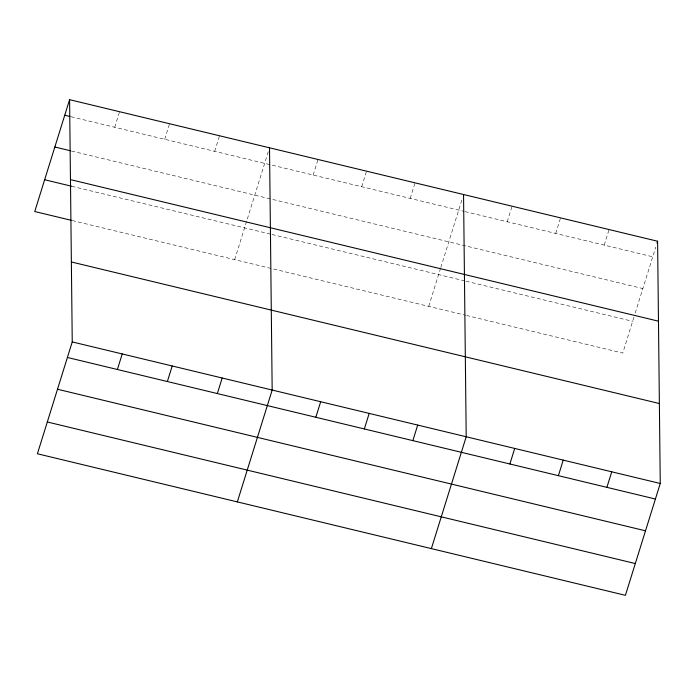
<?xml version="1.0" encoding="UTF-8"?>
<svg xmlns="http://www.w3.org/2000/svg" width="695" height="695" viewBox="0 0 695 695"><rect width="100%" height="100%" fill="white"/><g stroke="black" fill="none" stroke-linecap="round" stroke-linejoin="round"><path stroke-width="0.52" stroke-dasharray="3.48 2.61" d="M114.727 127.263L119.566 111.704M164.706 139.295L169.545 123.736M214.686 151.328L219.524 135.768M234.667 259.661L268.296 151.692M313.176 175.036L318.015 159.485M361.687 186.72L366.526 171.161M410.198 198.396L415.037 182.846M428.711 306.373L440.517 268.452M440.839 267.436L462.036 199.378M507.211 221.757L512.059 206.198M555.722 233.433L560.57 217.883M604.233 245.109L609.081 229.559M633.927 317.215L622.755 353.086L466.675 315.513M635.195 313.124L655.776 247.072M70.994 116.734L463.973 211.35M465.033 211.601L652.744 256.794M71.507 151.015L642.849 288.573M71.724 186.269L270.928 234.224M271.988 234.484L464.972 280.945M466.024 281.197L632.65 321.316M72.237 220.55L465.624 315.261"/><path stroke-width="1.04" d="M69.587 99.672L72.245 341.914L37.408 453.766L625.413 595.328L660.25 483.477L657.592 241.235L69.587 99.672L34.75 211.523L71.194 220.298M117.386 369.497L122.224 353.946M167.365 381.529L172.212 365.978M217.344 393.561L222.191 378.011M237.334 501.894L272.171 390.043L269.512 147.809M315.834 417.278L320.682 401.719M364.345 428.954L369.193 413.403M412.856 440.63L417.704 425.079M431.369 548.607L466.206 436.755L463.548 194.522M509.878 463.991L514.717 448.44M558.389 475.675L563.228 460.116M656.984 243.181L657.592 241.235M606.891 487.351L611.739 471.792M64.739 115.231L69.952 116.482M54.844 147.001L70.464 150.763M70.464 179.614L658.469 321.177M44.645 179.744L71.724 186.269M71.368 261.972L659.373 403.534M72.245 341.914L660.25 483.477M67.406 357.465L655.402 499.027M57.503 389.243L645.507 530.806M47.312 421.987L635.308 563.549"/></g></svg>
